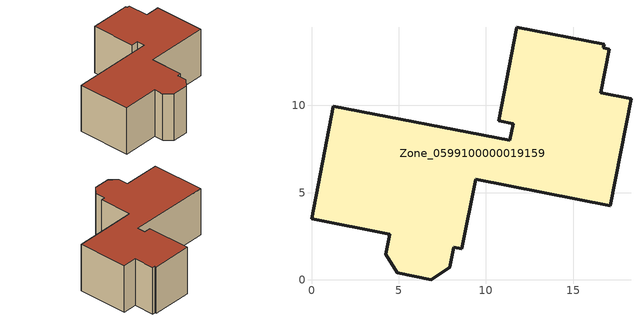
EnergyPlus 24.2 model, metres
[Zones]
Zone_0599100000019159
 floor ground (C_G): 10.73,9.12 11.78,14.49 16.79,13.52 16.75,13.31 17.07,13.23 16.59,10.73 18.32,10.4 17.13,4.26 9.41,5.76 8.61,1.78 8.15,1.87 7.92,0.72 6.86,0 4.92,0.39 4.25,1.46 4.48,2.61 0,3.51 1.26,9.96 11.37,8 11.56,8.96 z0
 wall outside (C_F): 17.13,4.26 18.32,10.4 16.59,10.73 17.07,13.23 16.75,13.31 16.79,13.52 11.78,14.49 10.73,9.12 11.56,8.96 11.37,8 1.26,9.96 0,3.51 4.48,2.61 4.25,1.46 4.92,0.39 6.86,0 7.92,0.72 8.15,1.87 8.61,1.78 9.41,5.76 17.13,4.26 z0:6.12
 roof outside (C_R): 11.37,8 1.26,9.96 0,3.51 4.48,2.61 4.25,1.46 4.92,0.39 6.86,0 7.92,0.72 8.15,1.87 8.61,1.78 9.41,5.76 17.13,4.26 18.32,10.4 16.59,10.73 17.07,13.23 16.75,13.31 16.79,13.52 11.78,14.49 10.73,9.12 11.56,8.96 z6.12
[BUILDING]
Pand.0599100000019159: North Axis=0; Terrain=City; Loads Convergence Tolerance Value=0.04; Temperature Convergence Tolerance Value=0.4; Solar Distribution=FullExterior; Maximum Number of Warmup Days=25; Minimum Number of Warmup Days=1
[Site:Location]
Rotterdam.The.Hague.AP_ZH_NLD Design_Conditions: Latitude=51.96; Longitude=4.45; Time Zone=1; Elevation=-4.5
[SITE:GROUNDTEMPERATURE:BUILDINGSURFACE]
18, 18, 18, 18, 18, 18, 18, 18, 18, 18, 18, 18
[MATERIAL] Thermal Absorptance=0.9; Solar Absorptance=0.7; Visible Absorptance=0.7
Name | Roughness | Thickness | Conductivity | Density | Specific Heat
G.D.1965 | MediumSmooth | 0.15 | 1 | 540 | 1210
F.D.1965 | Rough | 0.3 | 0.857143 | 1920 | 840
R.D.1965 | MediumRough | 0.2 | 0.08 | 1500 | 1000
[CONSTRUCTION]
C_G: G.D.1965
C_F: F.D.1965
C_R: R.D.1965
[ZONE]
Zone_0599100000019159: Type=1; Multiplier=1; Ceiling Height=Autocalculate; Volume=Autocalculate; Floor Area=autocalculate; Part of Total Floor Area=Yes
[ZONEINFILTRATION:DESIGNFLOWRATE]
Infil_Zone_0599100000019159: Zone or ZoneList or Space or SpaceList=Zone_0599100000019159; Schedule=AlwaysOn; Design Flow Rate Calculation Method=Flow/Area; Flow Rate per Floor Area=0.0042; Constant Term Coefficient=1; Temperature Term Coefficient=0; Velocity Term Coefficient=0; Velocity Squared Term Coefficient=0
[HVACTEMPLATE:ZONE:IDEALLOADSAIRSYSTEM]
Zone_0599100000019159: Maximum Heating Supply Air Temperature=50; Minimum Cooling Supply Air Temperature=13; Maximum Heating Supply Air Humidity Ratio=0.0156; Minimum Cooling Supply Air Humidity Ratio=0.0077; Heating Limit=NoLimit; Cooling Limit=NoLimit; Dehumidification Control Type=ConstantSensibleHeatRatio; Cooling Sensible Heat Ratio=0.7; Dehumidification Setpoint=60; Humidification Control Type=None; Humidification Setpoint=30; Outdoor Air Method=None; Outdoor Air Flow Rate per Person=0.00944; Outdoor Air Flow Rate per Zone Floor Area=0; Outdoor Air Flow Rate per Zone=0; Demand Controlled Ventilation Type=None; Outdoor Air Economizer Type=NoEconomizer; Heat Recovery Type=None; Sensible Heat Recovery Effectiveness=0.7; Latent Heat Recovery Effectiveness=0.65
[ZONECONTROL:THERMOSTAT]
ThermostatControl_Zone_0599100000019159: Zone or ZoneList=Zone_0599100000019159; Control Type Schedule=DualSetpointControlType; Control 1=Thermostat_Zone_0599100000019159; Temperature Difference Between Cutout And Setpoint=0
[THERMOSTATSETPOINT:DUALSETPOINT]
Thermostat_Zone_0599100000019159: Heating Setpoint Temperature Schedule=HeatingSetpoint_Zone_0599100000019159; Cooling Setpoint Temperature Schedule=CoolingSetpoint_Zone_0599100000019159
[SCHEDULE:COMPACT]
HeatingSetpoint_Zone_0599100000019159: Through: 12/31, For: AllDays, Until: 24:00, 21
CoolingSetpoint_Zone_0599100000019159: Through: 12/31, For: AllDays, Until: 24:00, 24
DualSetpointControlType: Through: 12/31, For: AllDays, Until: 24:00, 4
AlwaysOn: Through: 12/31, For: AllDays, Until: 24:00, 1
